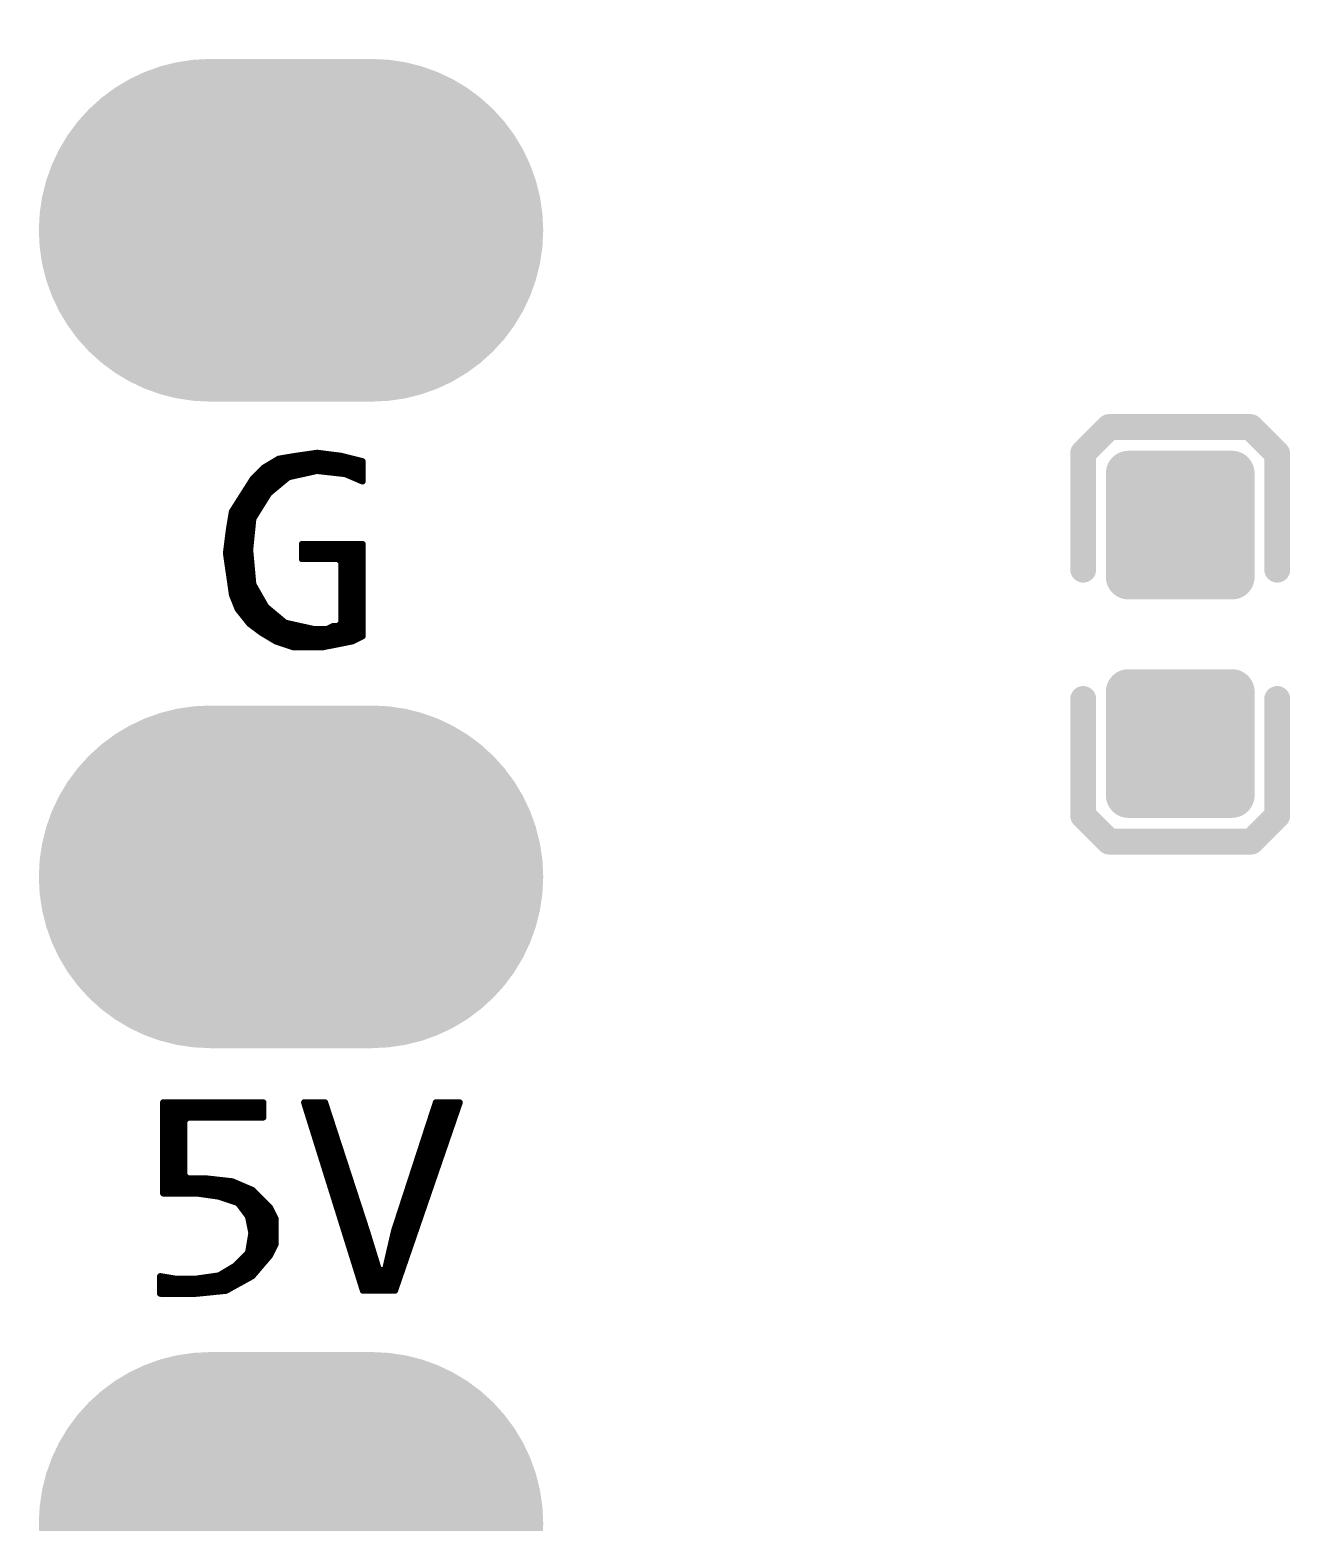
# Model space of a CAD drawing. Extents: x 17.6 to 58.9, y 21.2 to 90.7.
# Drawn here: x 25.64 to 30.59, y 36.53 to 42.39 of the extents above; entities that cross this region are included whole.
import ezdxf

# ---------------------------------------------------------------- set-up
doc = ezdxf.new("R2010")
doc.units = 0
doc.header["$MEASUREMENT"] = 0
doc.layers.get('0').update_dxf_attribs({"linetype": 'CONTINUOUS'})
doc.layers.get('Defpoints').update_dxf_attribs({"linetype": 'CONTINUOUS'})
doc.layers.add('SILKTOP_PHO', color=251, linetype='CONTINUOUS')
doc.styles.get("Standard").update_dxf_attribs({"font": 'arial.ttf'})
doc.dimstyles.get("Standard").update_dxf_attribs({"dimtxt": 1.5, "dimasz": 1.5, "dimexe": 0.18, "dimexo": 0, "dimgap": 0.5, "dimtad": 0, "dimtih": 1, "dimtoh": 1, "dimzin": 0, "dimdsep": 46, "dimtxsty": 'Standard', "dimcen": 0.09, "dimadec": 0, "dimazin": 0, "dimtfac": 1, "dimtofl": 0, "dimtmove": 2, "dimatfit": 3, "dimfxl": 1, "dimtolj": 1, "dimtzin": 0, "dimarcsym": 0})

# ---------------------------------------------------------------- blocks, each defined once
blk = doc.blocks.new('ROUND_1')
at = {"const_width": 0.0127}
blk.add_lwpolyline([(-0.00635, 0, 1), (0.00635, 0, 1)], format="xyb", close=True, dxfattribs=at)
blk = doc.blocks.new('ROUND_33')
at = {"const_width": 0.0508}
blk.add_lwpolyline([(-0.0254, 0, 1), (0.0254, 0, 1)], format="xyb", close=True, dxfattribs=at)
blk = doc.blocks.new('OBLONG_245')
at = {"const_width": 1.3462}
blk.add_lwpolyline([(0.3175, 0), (-0.3175, 0)], dxfattribs=at)
at = {"const_width": 0.6731}
for points in [[(-0.65405, 0, 1), (0.01905, 0, 1)], [(-0.01905, 0, 1), (0.65405, 0, 1)]]:
    blk.add_lwpolyline(points, format="xyb", close=True, dxfattribs=at)
blk = doc.blocks.new('ROUND_158')
at = {"const_width": 0.0889}
blk.add_lwpolyline([(-0.04445, 0, 1), (0.04445, 0, 1)], format="xyb", close=True, dxfattribs=at)
blk = doc.blocks.new('*D70')
at = {"color": 0, "linetype": 'Continuous', "lineweight": -2}
for p, q in [((25.9319, 73.66), (19.9956, 73.66)), ((20.1756, 72.16), (20.1756, 50.7959)), ((20.1756, 26.9), (20.1756, 48.2641)), ((25.9319, 25.4), (19.9956, 25.4))]:
    blk.add_line(p, q, dxfattribs=at)
at = {"color": 0, "linetype": 'Continuous'}
for points in [[(19.9256, 72.16), (20.4256, 72.16), (20.1756, 73.66)], [(19.9256, 26.9), (20.4256, 26.9), (20.1756, 25.4)]]:
    blk.add_solid(points, dxfattribs=at)
at = {"layer": 'Defpoints', "color": 0, "linetype": 'Continuous'}
for p in [(25.9319, 73.66), (20.1756, 25.4), (25.9319, 25.4)]:
    blk.add_point(p, dxfattribs=at)
at = {"color": 0, "linetype": 'Continuous', "insert": (20.1756, 49.53), "char_height": 1.5, "attachment_point": 5}
blk.add_mtext('\\A1;48.26', dxfattribs=at)

msp = doc.modelspace()

# ---------------------------------------------------------------- linework, layer by layer
at = {"const_width": 0.1778}
for points in [[(29.9593, 40.243506), (29.9593, 40.649906)], [(29.9593, 40.649906), (30.3657, 40.649906)], [(30.0228, 40.243506), (30.0228, 40.649906)], [(30.2006, 40.243506), (30.2006, 40.649906)], [(30.3657, 40.649906), (30.3657, 40.243506)], [(29.9593, 40.513), (30.3657, 40.513)], [(29.9593, 40.3352), (30.3657, 40.3352)], [(30.3657, 40.243506), (29.9593, 40.243506)], [(29.9593, 39.385494), (29.9593, 39.791894)], [(29.9593, 39.791894), (30.3657, 39.791894)], [(30.0228, 39.385494), (30.0228, 39.791894)], [(30.2006, 39.385494), (30.2006, 39.791894)], [(30.3657, 39.791894), (30.3657, 39.385494)], [(29.9593, 39.624), (30.3657, 39.624)], [(29.9593, 39.4462), (30.3657, 39.4462)], [(30.3657, 39.385494), (29.9593, 39.385494)]]:
    msp.add_lwpolyline(points, dxfattribs=at)
at = {"layer": 'SILKTOP_PHO'}
for points, const_width in [([(29.7815, 40.730424), (29.882846, 40.832024)], 0.1016), ([(29.882846, 40.832024), (30.438598, 40.832024)], 0.1016), ([(30.438598, 40.832024), (30.5435, 40.727122)], 0.1016), ([(29.7815, 40.2717), (29.7815, 40.730424)], 0.1016), ([(30.5435, 40.727122), (30.5435, 40.2717)], 0.1016), ([(26.62174, 40.706802), (26.565352, 40.67302)], 0.0254), ([(26.690828, 40.718486), (26.62174, 40.706802)], 0.0254), ([(26.6446, 40.622982), (26.6446, 40.710612)], 0.0254), ([(26.67, 40.637714), (26.67, 40.71493)], 0.0254), ([(26.772616, 40.73017), (26.690828, 40.718486)], 0.0254), ([(26.6954, 40.643302), (26.6954, 40.718994)], 0.0254), ([(26.7208, 40.64889), (26.7208, 40.722804)], 0.0254), ([(26.7462, 40.654478), (26.7462, 40.72636)], 0.0254), ([(26.7716, 40.660066), (26.7716, 40.729916)], 0.0254), ([(26.86558, 40.718486), (26.772616, 40.73017)], 0.0254), ([(26.797, 40.657526), (26.797, 40.727122)], 0.0254), ([(26.8224, 40.654732), (26.8224, 40.72382)], 0.0254), ([(26.8478, 40.651684), (26.8478, 40.720772)], 0.0254), ([(26.95067, 40.69715), (26.86558, 40.718486)], 0.0254), ([(26.8732, 40.64889), (26.8732, 40.716454)], 0.0254), ([(26.8986, 40.64127), (26.8986, 40.710104)], 0.0254), ([(26.565352, 40.67302), (26.519632, 40.627554)], 0.0254), ([(26.543, 40.507158), (26.543, 40.650668)], 0.0254), ([(26.5684, 40.547798), (26.5684, 40.675052)], 0.0254), ([(26.5938, 40.580818), (26.5938, 40.690292)], 0.0254), ([(26.6192, 40.6019), (26.6192, 40.705532)], 0.0254), ([(26.662126, 40.635936), (26.769568, 40.659812)], 0.0254), ([(26.769568, 40.659812), (26.773886, 40.660066)], 0.0254), ([(26.773886, 40.660066), (26.881328, 40.648128)], 0.0254), ([(26.881328, 40.648128), (26.884884, 40.647112)], 0.0254), ([(26.924, 40.630348), (26.924, 40.703754)], 0.0254), ([(26.9494, 40.619426), (26.9494, 40.697404)], 0.0254), ([(26.95067, 40.618918), (26.95067, 40.69715)], 0.0254), ([(26.519632, 40.627554), (26.438352, 40.499538)], 0.0254), ([(26.5176, 40.43553), (26.5176, 40.624252)], 0.0254), ([(26.585164, 40.573452), (26.656792, 40.633142)], 0.0254), ([(26.656792, 40.633142), (26.662126, 40.635936)], 0.0254), ([(26.884884, 40.647112), (26.95067, 40.618918)], 0.0254), ([(26.4668, 40.109394), (26.4668, 40.544242)], 0.0254), ([(26.4922, 40.077644), (26.4922, 40.58412)], 0.0254), ([(26.522934, 40.4749), (26.582624, 40.570658)], 0.0254), ([(26.582624, 40.570658), (26.585164, 40.573452)], 0.0254), ([(26.438352, 40.499538), (26.426922, 40.430704)], 0.0254), ([(26.4414, 40.165782), (26.4414, 40.504364)], 0.0254), ([(26.520902, 40.469566), (26.522934, 40.4749)], 0.0254), ([(26.426922, 40.430704), (26.414984, 40.336978)], 0.0254), ([(26.508964, 40.350186), (26.520902, 40.469566)], 0.0254), ([(26.95067, 40.37203), (26.713434, 40.37203)], 0.0254), ([(26.713434, 40.37203), (26.713434, 40.313864)], 0.0254), ([(26.7208, 40.313864), (26.7208, 40.37203)], 0.0254), ([(26.7462, 40.313864), (26.7462, 40.37203)], 0.0254), ([(26.7716, 40.313864), (26.7716, 40.37203)], 0.0254), ([(26.797, 40.313864), (26.797, 40.37203)], 0.0254), ([(26.8224, 40.313864), (26.8224, 40.37203)], 0.0254), ([(26.8478, 40.313864), (26.8478, 40.37203)], 0.0254), ([(26.8732, 39.983156), (26.8732, 40.37203)], 0.0254), ([(26.8986, 39.988236), (26.8986, 40.37203)], 0.0254), ([(26.924, 39.997126), (26.924, 40.37203)], 0.0254), ([(26.9494, 40.009826), (26.9494, 40.37203)], 0.0254), ([(26.95067, 40.010588), (26.95067, 40.37203)], 0.0254), ([(26.414984, 40.336978), (26.438606, 40.173148)], 0.0254), ([(26.416, 40.330882), (26.416, 40.344344)], 0.0254), ([(26.508964, 40.348916), (26.508964, 40.350186)], 0.0254), ([(26.508964, 40.347646), (26.508964, 40.348916)], 0.0254), ([(26.520902, 40.216328), (26.508964, 40.347646)], 0.0254), ([(26.713434, 40.313864), (26.855928, 40.313864)], 0.0254), ([(26.855928, 40.313864), (26.868628, 40.301164)], 0.0254), ([(26.868628, 40.301164), (26.868628, 40.062404)], 0.0254), ([(26.5176, 40.051482), (26.5176, 40.253666)], 0.0254), ([(26.52268, 40.211248), (26.520902, 40.216328)], 0.0254), ([(26.570432, 40.127682), (26.52268, 40.211248)], 0.0254), ([(26.438606, 40.173148), (26.461212, 40.116506)], 0.0254), ([(26.543, 40.032432), (26.543, 40.175434)], 0.0254), ([(26.5684, 40.015668), (26.5684, 40.130984)], 0.0254), ([(26.573226, 40.124126), (26.570432, 40.127682)], 0.0254), ([(26.644854, 40.064436), (26.573226, 40.124126)], 0.0254), ([(26.461212, 40.116506), (26.506678, 40.05961)], 0.0254), ([(26.5938, 40.000428), (26.5938, 40.107108)], 0.0254), ([(26.6192, 39.987474), (26.6192, 40.086026)], 0.0254), ([(26.6446, 39.979092), (26.6446, 40.06469)], 0.0254), ([(26.650188, 40.061896), (26.644854, 40.064436)], 0.0254), ([(26.75763, 40.03802), (26.650188, 40.061896)], 0.0254), ([(26.868628, 40.062404), (26.855928, 40.049704)], 0.0254), ([(26.506678, 40.05961), (26.552652, 40.025066)], 0.0254), ([(26.552652, 40.025066), (26.610564, 39.990268)], 0.0254), ([(26.67, 39.970456), (26.67, 40.057578)], 0.0254), ([(26.6954, 39.967662), (26.6954, 40.051736)], 0.0254), ([(26.7208, 39.967662), (26.7208, 40.046148)], 0.0254), ([(26.7462, 39.967662), (26.7462, 40.04056)], 0.0254), ([(26.760424, 40.037766), (26.75763, 40.03802)], 0.0254), ([(26.808176, 40.037766), (26.760424, 40.037766)], 0.0254), ([(26.7716, 39.967662), (26.7716, 40.037766)], 0.0254), ([(26.797, 39.967916), (26.797, 40.037766)], 0.0254), ([(26.814018, 40.039036), (26.808176, 40.037766)], 0.0254), ([(26.8351, 40.049704), (26.814018, 40.039036)], 0.0254), ([(26.8224, 39.972996), (26.8224, 40.043354)], 0.0254), ([(26.855928, 40.049704), (26.8351, 40.049704)], 0.0254), ([(26.8478, 39.978076), (26.8478, 40.049704)], 0.0254), ([(26.911554, 39.990776), (26.95067, 40.010588)], 0.0254), ([(26.610564, 39.990268), (26.67889, 39.967662)], 0.0254), ([(26.67889, 39.967662), (26.794968, 39.967662)], 0.0254), ([(26.794968, 39.967662), (26.911554, 39.990776)], 0.0254), ([(29.7815, 39.7637), (29.7815, 39.304976)], 0.1016), ([(30.5435, 39.304976), (30.5435, 39.7637)], 0.1016), ([(29.7815, 39.304976), (29.8831, 39.203376)], 0.1016), ([(30.4419, 39.203376), (30.5435, 39.304976)], 0.1016), ([(29.8831, 39.203376), (30.4419, 39.203376)], 0.1016), ([(26.56078, 38.178486), (26.16835, 38.178486)], 0.0254), ([(26.16835, 38.178486), (26.16835, 37.821616)], 0.0254), ([(26.1874, 37.821616), (26.1874, 38.178486)], 0.0254), ([(26.2128, 37.821616), (26.2128, 38.178486)], 0.0254), ([(26.2382, 37.821616), (26.2382, 38.178486)], 0.0254), ([(26.2636, 38.120066), (26.2636, 38.178486)], 0.0254), ([(26.289, 38.120066), (26.289, 38.178486)], 0.0254), ([(26.3144, 38.120066), (26.3144, 38.178486)], 0.0254), ([(26.3398, 38.120066), (26.3398, 38.178486)], 0.0254), ([(26.3652, 38.120066), (26.3652, 38.178486)], 0.0254), ([(26.3906, 38.120066), (26.3906, 38.178486)], 0.0254), ([(26.416, 38.120066), (26.416, 38.178486)], 0.0254), ([(26.4414, 38.120066), (26.4414, 38.178486)], 0.0254), ([(26.4668, 38.120066), (26.4668, 38.178486)], 0.0254), ([(26.4922, 38.120066), (26.4922, 38.178486)], 0.0254), ([(26.5176, 38.120066), (26.5176, 38.178486)], 0.0254), ([(26.543, 38.120066), (26.543, 38.178486)], 0.0254), ([(26.56078, 38.120066), (26.56078, 38.178486)], 0.0254), ([(26.803096, 38.178486), (26.72207, 38.178486)], 0.0254), ([(26.72207, 38.178486), (26.952956, 37.4396)], 0.0254), ([(26.7462, 38.101524), (26.7462, 38.178486)], 0.0254), ([(26.7716, 38.020244), (26.7716, 38.178486)], 0.0254), ([(26.797, 37.938964), (26.797, 38.178486)], 0.0254), ([(26.967434, 37.673788), (26.803096, 38.178486)], 0.0254), ([(27.239468, 38.178486), (27.075384, 37.674296)], 0.0254), ([(27.077924, 37.4396), (27.331924, 38.178486)], 0.0254), ([(27.2288, 37.878512), (27.2288, 38.145466)], 0.0254), ([(27.331924, 38.178486), (27.239468, 38.178486)], 0.0254), ([(27.2542, 37.952426), (27.2542, 38.178486)], 0.0254), ([(27.2796, 38.02634), (27.2796, 38.178486)], 0.0254), ([(27.305, 38.100254), (27.305, 38.178486)], 0.0254), ([(27.3304, 38.173914), (27.3304, 38.178486)], 0.0254), ([(26.250392, 38.107366), (26.263092, 38.120066)], 0.0254), ([(26.250392, 37.892482), (26.250392, 38.107366)], 0.0254), ([(26.263092, 38.120066), (26.56078, 38.120066)], 0.0254), ([(26.8224, 37.857684), (26.8224, 38.119304)], 0.0254), ([(26.8478, 37.776404), (26.8478, 38.041326)], 0.0254), ([(27.2034, 37.804598), (27.2034, 38.067488)], 0.0254), ([(26.8732, 37.695124), (26.8732, 37.963348)], 0.0254), ([(27.178, 37.730684), (27.178, 37.98951)], 0.0254), ([(27.1526, 37.65677), (27.1526, 37.911532)], 0.0254), ([(26.263092, 37.879782), (26.250392, 37.892482)], 0.0254), ([(26.333958, 37.879782), (26.263092, 37.879782)], 0.0254), ([(26.2636, 37.821616), (26.2636, 37.879782)], 0.0254), ([(26.289, 37.821616), (26.289, 37.879782)], 0.0254), ([(26.3144, 37.819584), (26.3144, 37.879782)], 0.0254), ([(26.43886, 37.868098), (26.333958, 37.879782)], 0.0254), ([(26.3398, 37.816028), (26.3398, 37.879274)], 0.0254), ([(26.3652, 37.812472), (26.3652, 37.87648)], 0.0254), ([(26.3906, 37.807646), (26.3906, 37.873686)], 0.0254), ([(26.416, 37.799264), (26.416, 37.870638)], 0.0254), ([(26.518616, 37.834062), (26.43886, 37.868098)], 0.0254), ([(26.4414, 37.790882), (26.4414, 37.867082)], 0.0254), ([(26.4668, 37.77742), (26.4668, 37.85616)], 0.0254), ([(26.4922, 37.743638), (26.4922, 37.845492)], 0.0254), ([(26.8986, 37.613844), (26.8986, 37.885116)], 0.0254), ([(26.16835, 37.821616), (26.298906, 37.821616)], 0.0254), ([(26.298906, 37.821616), (26.300684, 37.821616)], 0.0254), ([(26.300684, 37.821616), (26.38425, 37.809678)], 0.0254), ([(26.38425, 37.809678), (26.386536, 37.80917)], 0.0254), ([(26.386536, 37.80917), (26.458164, 37.785294)], 0.0254), ([(26.458164, 37.785294), (26.46426, 37.780722)], 0.0254), ([(26.46426, 37.780722), (26.500074, 37.73297)], 0.0254), ([(26.5176, 37.496496), (26.5176, 37.83457)], 0.0254), ([(26.586942, 37.765736), (26.518616, 37.834062)], 0.0254), ([(26.543, 37.526214), (26.543, 37.809678)], 0.0254), ([(26.5684, 37.555678), (26.5684, 37.784278)], 0.0254), ([(26.924, 37.532564), (26.924, 37.807138)], 0.0254), ([(27.1272, 37.582856), (27.1272, 37.8333)], 0.0254), ([(26.500074, 37.73297), (26.50236, 37.72789)], 0.0254), ([(26.50236, 37.72789), (26.514298, 37.6682)], 0.0254), ([(26.608532, 37.722302), (26.586942, 37.765736)], 0.0254), ([(26.5938, 37.591238), (26.5938, 37.75202)], 0.0254), ([(26.608532, 37.620956), (26.608532, 37.722302)], 0.0254), ([(26.9494, 37.451284), (26.9494, 37.72916)], 0.0254), ([(27.1018, 37.508942), (27.1018, 37.755322)], 0.0254), ([(26.514552, 37.663628), (26.502614, 37.592)], 0.0254), ([(26.514298, 37.6682), (26.514552, 37.66566)], 0.0254), ([(26.514552, 37.66566), (26.514552, 37.663628)], 0.0254), ([(27.015186, 37.518594), (26.967434, 37.673788)], 0.0254), ([(27.075384, 37.674296), (27.03957, 37.51961)], 0.0254), ([(27.0764, 37.4396), (27.0764, 37.677344)], 0.0254), ([(26.586688, 37.577268), (26.608532, 37.620956)], 0.0254), ([(26.9748, 37.4396), (26.9748, 37.649912)], 0.0254), ([(26.499058, 37.585142), (26.451306, 37.53739)], 0.0254), ([(26.4668, 37.468302), (26.4668, 37.552884)], 0.0254), ([(26.4922, 37.482526), (26.4922, 37.578284)], 0.0254), ([(26.502614, 37.592), (26.499058, 37.585142)], 0.0254), ([(26.5176, 37.496496), (26.586688, 37.577268)], 0.0254), ([(27.0002, 37.4396), (27.0002, 37.567362)], 0.0254), ([(27.051, 37.4396), (27.051, 37.568632)], 0.0254), ([(26.213308, 37.486082), (26.156412, 37.49548)], 0.0254), ([(26.156412, 37.49548), (26.156412, 37.427662)], 0.0254), ([(26.162, 37.427662), (26.162, 37.494464)], 0.0254), ([(26.1874, 37.427662), (26.1874, 37.4904)], 0.0254), ([(26.2128, 37.427662), (26.2128, 37.486082)], 0.0254), ([(26.21534, 37.485828), (26.213308, 37.486082)], 0.0254), ([(26.298906, 37.485828), (26.21534, 37.485828)], 0.0254), ([(26.2382, 37.427662), (26.2382, 37.485828)], 0.0254), ([(26.2636, 37.427662), (26.2636, 37.485828)], 0.0254), ([(26.289, 37.427662), (26.289, 37.485828)], 0.0254), ([(26.300684, 37.486082), (26.298906, 37.485828)], 0.0254), ([(26.38425, 37.49802), (26.300684, 37.486082)], 0.0254), ([(26.3144, 37.429186), (26.3144, 37.48786)], 0.0254), ([(26.3398, 37.431726), (26.3398, 37.49167)], 0.0254), ([(26.3652, 37.434266), (26.3652, 37.495226)], 0.0254), ([(26.389076, 37.499544), (26.38425, 37.49802)], 0.0254), ([(26.448766, 37.535358), (26.389076, 37.499544)], 0.0254), ([(26.3906, 37.436806), (26.3906, 37.50056)], 0.0254), ([(26.414476, 37.439346), (26.5176, 37.496496)], 0.0254), ([(26.416, 37.440108), (26.416, 37.5158)], 0.0254), ([(26.4414, 37.454332), (26.4414, 37.53104)], 0.0254), ([(26.451306, 37.53739), (26.448766, 37.535358)], 0.0254), ([(27.03957, 37.51961), (27.015186, 37.518594)], 0.0254), ([(27.0256, 37.4396), (27.0256, 37.509958)], 0.0254), ([(26.156412, 37.427662), (26.298398, 37.427662)], 0.0254), ([(26.298398, 37.427662), (26.414476, 37.439346)], 0.0254), ([(26.952956, 37.4396), (27.077924, 37.4396)], 0.0254)]:
    msp.add_lwpolyline(points, dxfattribs=dict(at, const_width=const_width))

# ---------------------------------------------------------------- block references
for name, p in [('OBLONG_245', (26.67, 41.604946)), ('ROUND_158', (29.9593, 40.649906)), ('ROUND_158', (30.0228, 40.649906)), ('ROUND_158', (30.2006, 40.649906)), ('ROUND_158', (30.3657, 40.649906)), ('ROUND_158', (29.9593, 40.513)), ('ROUND_158', (30.3657, 40.513)), ('ROUND_158', (29.9593, 40.3352)), ('ROUND_158', (30.3657, 40.3352)), ('ROUND_158', (29.9593, 40.243506)), ('ROUND_158', (29.9593, 40.243506)), ('ROUND_158', (30.0228, 40.243506)), ('ROUND_158', (30.2006, 40.243506)), ('ROUND_158', (30.3657, 40.243506)), ('ROUND_158', (29.9593, 39.791894)), ('ROUND_158', (30.0228, 39.791894)), ('ROUND_158', (30.2006, 39.791894)), ('ROUND_158', (30.3657, 39.791894)), ('OBLONG_245', (26.67, 39.064946)), ('ROUND_158', (29.9593, 39.624)), ('ROUND_158', (30.3657, 39.624)), ('ROUND_158', (29.9593, 39.4462)), ('ROUND_158', (30.3657, 39.4462)), ('ROUND_158', (29.9593, 39.385494)), ('ROUND_158', (29.9593, 39.385494)), ('ROUND_158', (30.0228, 39.385494)), ('ROUND_158', (30.2006, 39.385494)), ('ROUND_158', (30.3657, 39.385494)), ('OBLONG_245', (26.67, 36.524946))]:
    msp.add_blockref(name, p)
for name, p in [('ROUND_33', (29.882846, 40.832024)), ('ROUND_33', (30.438598, 40.832024)), ('ROUND_33', (29.7815, 40.730424)), ('ROUND_33', (30.5435, 40.727122)), ('ROUND_1', (26.62174, 40.706802)), ('ROUND_1', (26.6446, 40.710612)), ('ROUND_1', (26.67, 40.71493)), ('ROUND_1', (26.690828, 40.718486)), ('ROUND_1', (26.6954, 40.718994)), ('ROUND_1', (26.7208, 40.722804)), ('ROUND_1', (26.7462, 40.72636)), ('ROUND_1', (26.7716, 40.729916)), ('ROUND_1', (26.772616, 40.73017)), ('ROUND_1', (26.797, 40.727122)), ('ROUND_1', (26.8224, 40.72382)), ('ROUND_1', (26.8478, 40.720772)), ('ROUND_1', (26.86558, 40.718486)), ('ROUND_1', (26.8732, 40.716454)), ('ROUND_1', (26.8986, 40.710104)), ('ROUND_1', (26.543, 40.650668)), ('ROUND_1', (26.565352, 40.67302)), ('ROUND_1', (26.5684, 40.675052)), ('ROUND_1', (26.5938, 40.690292)), ('ROUND_1', (26.6192, 40.705532)), ('ROUND_1', (26.7208, 40.64889)), ('ROUND_1', (26.7462, 40.654478)), ('ROUND_1', (26.769568, 40.659812)), ('ROUND_1', (26.7716, 40.660066)), ('ROUND_1', (26.773886, 40.660066)), ('ROUND_1', (26.797, 40.657526)), ('ROUND_1', (26.8224, 40.654732)), ('ROUND_1', (26.8478, 40.651684)), ('ROUND_1', (26.8732, 40.64889)), ('ROUND_1', (26.881328, 40.648128)), ('ROUND_1', (26.924, 40.703754)), ('ROUND_1', (26.9494, 40.697404)), ('ROUND_1', (26.95067, 40.69715)), ('ROUND_1', (26.95067, 40.69715)), ('ROUND_1', (26.5176, 40.624252)), ('ROUND_1', (26.519632, 40.627554)), ('ROUND_1', (26.6192, 40.6019)), ('ROUND_1', (26.6446, 40.622982)), ('ROUND_1', (26.656792, 40.633142)), ('ROUND_1', (26.662126, 40.635936)), ('ROUND_1', (26.67, 40.637714)), ('ROUND_1', (26.6954, 40.643302)), ('ROUND_1', (26.884884, 40.647112)), ('ROUND_1', (26.8986, 40.64127)), ('ROUND_1', (26.924, 40.630348)), ('ROUND_1', (26.9494, 40.619426)), ('ROUND_1', (26.95067, 40.618918)), ('ROUND_1', (26.4668, 40.544242)), ('ROUND_1', (26.4922, 40.58412)), ('ROUND_1', (26.5684, 40.547798)), ('ROUND_1', (26.582624, 40.570658)), ('ROUND_1', (26.585164, 40.573452)), ('ROUND_1', (26.5938, 40.580818)), ('ROUND_1', (26.438352, 40.499538)), ('ROUND_1', (26.4414, 40.504364)), ('ROUND_1', (26.522934, 40.4749)), ('ROUND_1', (26.543, 40.507158)), ('ROUND_1', (26.426922, 40.430704)), ('ROUND_1', (26.5176, 40.43553)), ('ROUND_1', (26.520902, 40.469566)), ('ROUND_1', (26.713434, 40.37203)), ('ROUND_1', (26.7208, 40.37203)), ('ROUND_1', (26.7462, 40.37203)), ('ROUND_1', (26.7716, 40.37203)), ('ROUND_1', (26.797, 40.37203)), ('ROUND_1', (26.8224, 40.37203)), ('ROUND_1', (26.8478, 40.37203)), ('ROUND_1', (26.8732, 40.37203)), ('ROUND_1', (26.8986, 40.37203)), ('ROUND_1', (26.924, 40.37203)), ('ROUND_1', (26.9494, 40.37203)), ('ROUND_1', (26.95067, 40.37203)), ('ROUND_1', (26.414984, 40.336978)), ('ROUND_1', (26.416, 40.344344)), ('ROUND_1', (26.416, 40.330882)), ('ROUND_1', (26.508964, 40.350186)), ('ROUND_1', (26.508964, 40.348916)), ('ROUND_1', (26.508964, 40.347646)), ('ROUND_1', (26.713434, 40.313864)), ('ROUND_1', (26.7208, 40.313864)), ('ROUND_1', (26.7462, 40.313864)), ('ROUND_1', (26.7716, 40.313864)), ('ROUND_1', (26.797, 40.313864)), ('ROUND_1', (26.8224, 40.313864)), ('ROUND_1', (26.8478, 40.313864)), ('ROUND_1', (26.855928, 40.313864)), ('ROUND_1', (26.868628, 40.301164)), ('ROUND_33', (29.7815, 40.2717)), ('ROUND_33', (30.5435, 40.2717)), ('ROUND_1', (26.5176, 40.253666)), ('ROUND_1', (26.520902, 40.216328)), ('ROUND_1', (26.52268, 40.211248)), ('ROUND_1', (26.438606, 40.173148)), ('ROUND_1', (26.4414, 40.165782)), ('ROUND_1', (26.543, 40.175434)), ('ROUND_1', (26.5684, 40.130984)), ('ROUND_1', (26.570432, 40.127682)), ('ROUND_1', (26.573226, 40.124126)), ('ROUND_1', (26.461212, 40.116506)), ('ROUND_1', (26.4668, 40.109394)), ('ROUND_1', (26.4922, 40.077644)), ('ROUND_1', (26.5938, 40.107108)), ('ROUND_1', (26.6192, 40.086026)), ('ROUND_1', (26.6446, 40.06469)), ('ROUND_1', (26.644854, 40.064436)), ('ROUND_1', (26.650188, 40.061896)), ('ROUND_1', (26.868628, 40.062404)), ('ROUND_1', (26.506678, 40.05961)), ('ROUND_1', (26.5176, 40.051482)), ('ROUND_1', (26.543, 40.032432)), ('ROUND_1', (26.552652, 40.025066)), ('ROUND_1', (26.5684, 40.015668)), ('ROUND_1', (26.67, 40.057578)), ('ROUND_1', (26.6954, 40.051736)), ('ROUND_1', (26.7208, 40.046148)), ('ROUND_1', (26.7462, 40.04056)), ('ROUND_1', (26.75763, 40.03802)), ('ROUND_1', (26.760424, 40.037766)), ('ROUND_1', (26.7716, 40.037766)), ('ROUND_1', (26.797, 40.037766)), ('ROUND_1', (26.808176, 40.037766)), ('ROUND_1', (26.814018, 40.039036)), ('ROUND_1', (26.8224, 40.043354)), ('ROUND_1', (26.8351, 40.049704)), ('ROUND_1', (26.8478, 40.049704)), ('ROUND_1', (26.855928, 40.049704)), ('ROUND_1', (26.9494, 40.009826)), ('ROUND_1', (26.95067, 40.010588)), ('ROUND_1', (26.5938, 40.000428)), ('ROUND_1', (26.610564, 39.990268)), ('ROUND_1', (26.6192, 39.987474)), ('ROUND_1', (26.6446, 39.979092)), ('ROUND_1', (26.67, 39.970456)), ('ROUND_1', (26.67889, 39.967662)), ('ROUND_1', (26.6954, 39.967662)), ('ROUND_1', (26.7208, 39.967662)), ('ROUND_1', (26.7462, 39.967662)), ('ROUND_1', (26.7716, 39.967662)), ('ROUND_1', (26.794968, 39.967662)), ('ROUND_1', (26.797, 39.967916)), ('ROUND_1', (26.8224, 39.972996)), ('ROUND_1', (26.8478, 39.978076)), ('ROUND_1', (26.8732, 39.983156)), ('ROUND_1', (26.8986, 39.988236)), ('ROUND_1', (26.911554, 39.990776)), ('ROUND_1', (26.924, 39.997126)), ('ROUND_33', (29.7815, 39.7637)), ('ROUND_33', (30.5435, 39.7637)), ('ROUND_33', (29.7815, 39.304976)), ('ROUND_33', (30.5435, 39.304976)), ('ROUND_33', (29.8831, 39.203376)), ('ROUND_33', (30.4419, 39.203376)), ('ROUND_1', (26.16835, 38.178486)), ('ROUND_1', (26.1874, 38.178486)), ('ROUND_1', (26.2128, 38.178486)), ('ROUND_1', (26.2382, 38.178486)), ('ROUND_1', (26.2636, 38.178486)), ('ROUND_1', (26.289, 38.178486)), ('ROUND_1', (26.3144, 38.178486)), ('ROUND_1', (26.3398, 38.178486)), ('ROUND_1', (26.3652, 38.178486)), ('ROUND_1', (26.3906, 38.178486)), ('ROUND_1', (26.416, 38.178486)), ('ROUND_1', (26.4414, 38.178486)), ('ROUND_1', (26.4668, 38.178486)), ('ROUND_1', (26.4922, 38.178486)), ('ROUND_1', (26.5176, 38.178486)), ('ROUND_1', (26.543, 38.178486)), ('ROUND_1', (26.56078, 38.178486)), ('ROUND_1', (26.72207, 38.178486)), ('ROUND_1', (26.7462, 38.178486)), ('ROUND_1', (26.7716, 38.178486)), ('ROUND_1', (26.797, 38.178486)), ('ROUND_1', (26.803096, 38.178486)), ('ROUND_1', (27.2288, 38.145466)), ('ROUND_1', (27.239468, 38.178486)), ('ROUND_1', (27.2542, 38.178486)), ('ROUND_1', (27.2796, 38.178486)), ('ROUND_1', (27.305, 38.178486)), ('ROUND_1', (27.3304, 38.178486)), ('ROUND_1', (27.3304, 38.173914)), ('ROUND_1', (27.331924, 38.178486)), ('ROUND_1', (27.331924, 38.178486)), ('ROUND_1', (26.250392, 38.107366)), ('ROUND_1', (26.263092, 38.120066)), ('ROUND_1', (26.2636, 38.120066)), ('ROUND_1', (26.289, 38.120066)), ('ROUND_1', (26.3144, 38.120066)), ('ROUND_1', (26.3398, 38.120066)), ('ROUND_1', (26.3652, 38.120066)), ('ROUND_1', (26.3906, 38.120066)), ('ROUND_1', (26.416, 38.120066)), ('ROUND_1', (26.4414, 38.120066)), ('ROUND_1', (26.4668, 38.120066)), ('ROUND_1', (26.4922, 38.120066)), ('ROUND_1', (26.5176, 38.120066)), ('ROUND_1', (26.543, 38.120066)), ('ROUND_1', (26.56078, 38.120066)), ('ROUND_1', (26.7462, 38.101524)), ('ROUND_1', (26.8224, 38.119304)), ('ROUND_1', (27.305, 38.100254)), ('ROUND_1', (26.7716, 38.020244)), ('ROUND_1', (26.8478, 38.041326)), ('ROUND_1', (27.2034, 38.067488)), ('ROUND_1', (27.2796, 38.02634)), ('ROUND_1', (26.8732, 37.963348)), ('ROUND_1', (27.178, 37.98951)), ('ROUND_1', (26.797, 37.938964)), ('ROUND_1', (27.1526, 37.911532)), ('ROUND_1', (27.2542, 37.952426)), ('ROUND_1', (26.250392, 37.892482)), ('ROUND_1', (26.263092, 37.879782)), ('ROUND_1', (26.2636, 37.879782)), ('ROUND_1', (26.289, 37.879782)), ('ROUND_1', (26.3144, 37.879782)), ('ROUND_1', (26.333958, 37.879782)), ('ROUND_1', (26.3398, 37.879274)), ('ROUND_1', (26.3652, 37.87648)), ('ROUND_1', (26.3906, 37.873686)), ('ROUND_1', (26.416, 37.870638)), ('ROUND_1', (26.43886, 37.868098)), ('ROUND_1', (26.4414, 37.867082)), ('ROUND_1', (26.4668, 37.85616)), ('ROUND_1', (26.4922, 37.845492)), ('ROUND_1', (26.8224, 37.857684)), ('ROUND_1', (26.8986, 37.885116)), ('ROUND_1', (27.2288, 37.878512)), ('ROUND_1', (26.16835, 37.821616)), ('ROUND_1', (26.1874, 37.821616)), ('ROUND_1', (26.2128, 37.821616)), ('ROUND_1', (26.2382, 37.821616)), ('ROUND_1', (26.2636, 37.821616)), ('ROUND_1', (26.289, 37.821616)), ('ROUND_1', (26.298906, 37.821616)), ('ROUND_1', (26.300684, 37.821616)), ('ROUND_1', (26.3144, 37.819584)), ('ROUND_1', (26.3398, 37.816028)), ('ROUND_1', (26.3652, 37.812472)), ('ROUND_1', (26.38425, 37.809678)), ('ROUND_1', (26.386536, 37.80917)), ('ROUND_1', (26.3906, 37.807646)), ('ROUND_1', (26.416, 37.799264)), ('ROUND_1', (26.4414, 37.790882)), ('ROUND_1', (26.458164, 37.785294)), ('ROUND_1', (26.46426, 37.780722)), ('ROUND_1', (26.4668, 37.77742)), ('ROUND_1', (26.5176, 37.83457)), ('ROUND_1', (26.518616, 37.834062)), ('ROUND_1', (26.543, 37.809678)), ('ROUND_1', (26.5684, 37.784278)), ('ROUND_1', (26.924, 37.807138)), ('ROUND_1', (27.1272, 37.8333)), ('ROUND_1', (27.2034, 37.804598)), ('ROUND_1', (26.4922, 37.743638)), ('ROUND_1', (26.500074, 37.73297)), ('ROUND_1', (26.50236, 37.72789)), ('ROUND_1', (26.586942, 37.765736)), ('ROUND_1', (26.5938, 37.75202)), ('ROUND_1', (26.608532, 37.722302)), ('ROUND_1', (26.608532, 37.722302)), ('ROUND_1', (26.8478, 37.776404)), ('ROUND_1', (26.9494, 37.72916)), ('ROUND_1', (27.1018, 37.755322)), ('ROUND_1', (27.178, 37.730684)), ('ROUND_1', (26.514298, 37.6682)), ('ROUND_1', (26.514552, 37.66566)), ('ROUND_1', (26.514552, 37.663628)), ('ROUND_1', (26.8732, 37.695124)), ('ROUND_1', (26.967434, 37.673788)), ('ROUND_1', (27.075384, 37.674296)), ('ROUND_1', (27.0764, 37.677344)), ('ROUND_1', (26.608532, 37.620956)), ('ROUND_1', (26.8986, 37.613844)), ('ROUND_1', (26.9748, 37.649912)), ('ROUND_1', (27.1526, 37.65677)), ('ROUND_1', (26.4668, 37.552884)), ('ROUND_1', (26.4922, 37.578284)), ('ROUND_1', (26.499058, 37.585142)), ('ROUND_1', (26.502614, 37.592)), ('ROUND_1', (26.5684, 37.555678)), ('ROUND_1', (26.586688, 37.577268)), ('ROUND_1', (26.5938, 37.591238)), ('ROUND_1', (27.0002, 37.567362)), ('ROUND_1', (27.051, 37.568632)), ('ROUND_1', (27.1272, 37.582856)), ('ROUND_1', (26.156412, 37.49548)), ('ROUND_1', (26.162, 37.494464)), ('ROUND_1', (26.1874, 37.4904)), ('ROUND_1', (26.2128, 37.486082)), ('ROUND_1', (26.213308, 37.486082)), ('ROUND_1', (26.21534, 37.485828)), ('ROUND_1', (26.2382, 37.485828)), ('ROUND_1', (26.2636, 37.485828)), ('ROUND_1', (26.289, 37.485828)), ('ROUND_1', (26.298906, 37.485828)), ('ROUND_1', (26.300684, 37.486082)), ('ROUND_1', (26.3144, 37.48786)), ('ROUND_1', (26.3398, 37.49167)), ('ROUND_1', (26.3652, 37.495226)), ('ROUND_1', (26.38425, 37.49802)), ('ROUND_1', (26.389076, 37.499544)), ('ROUND_1', (26.3906, 37.50056)), ('ROUND_1', (26.416, 37.5158)), ('ROUND_1', (26.4414, 37.53104)), ('ROUND_1', (26.448766, 37.535358)), ('ROUND_1', (26.451306, 37.53739)), ('ROUND_1', (26.5176, 37.496496)), ('ROUND_1', (26.5176, 37.496496)), ('ROUND_1', (26.543, 37.526214)), ('ROUND_1', (26.924, 37.532564)), ('ROUND_1', (27.015186, 37.518594)), ('ROUND_1', (27.0256, 37.509958)), ('ROUND_1', (27.03957, 37.51961)), ('ROUND_1', (27.1018, 37.508942)), ('ROUND_1', (26.156412, 37.427662)), ('ROUND_1', (26.162, 37.427662)), ('ROUND_1', (26.1874, 37.427662)), ('ROUND_1', (26.2128, 37.427662)), ('ROUND_1', (26.2382, 37.427662)), ('ROUND_1', (26.2636, 37.427662)), ('ROUND_1', (26.289, 37.427662)), ('ROUND_1', (26.298398, 37.427662)), ('ROUND_1', (26.3144, 37.429186)), ('ROUND_1', (26.3398, 37.431726)), ('ROUND_1', (26.3652, 37.434266)), ('ROUND_1', (26.3906, 37.436806)), ('ROUND_1', (26.414476, 37.439346)), ('ROUND_1', (26.416, 37.440108)), ('ROUND_1', (26.4414, 37.454332)), ('ROUND_1', (26.4668, 37.468302)), ('ROUND_1', (26.4922, 37.482526)), ('ROUND_1', (26.9494, 37.451284)), ('ROUND_1', (26.952956, 37.4396)), ('ROUND_1', (26.9748, 37.4396)), ('ROUND_1', (27.0002, 37.4396)), ('ROUND_1', (27.0256, 37.4396)), ('ROUND_1', (27.051, 37.4396)), ('ROUND_1', (27.0764, 37.4396)), ('ROUND_1', (27.077924, 37.4396))]:
    msp.add_blockref(name, p, dxfattribs=at)

# ---------------------------------------------------------------- dimensions: what is measured, and where the dimension line sits
at = {"linetype": 'Continuous'}
dim = msp.add_linear_dim(base=(20.175589, 25.4), p1=(25.931876, 73.66), p2=(25.931876, 25.4), angle=90, dimstyle='Standard', dxfattribs=at)
dim.commit()
dim.dimension.update_dxf_attribs({"geometry": '*D70', "text_midpoint": (20.175589, 49.53)})

doc.saveas('drawing.dxf')
